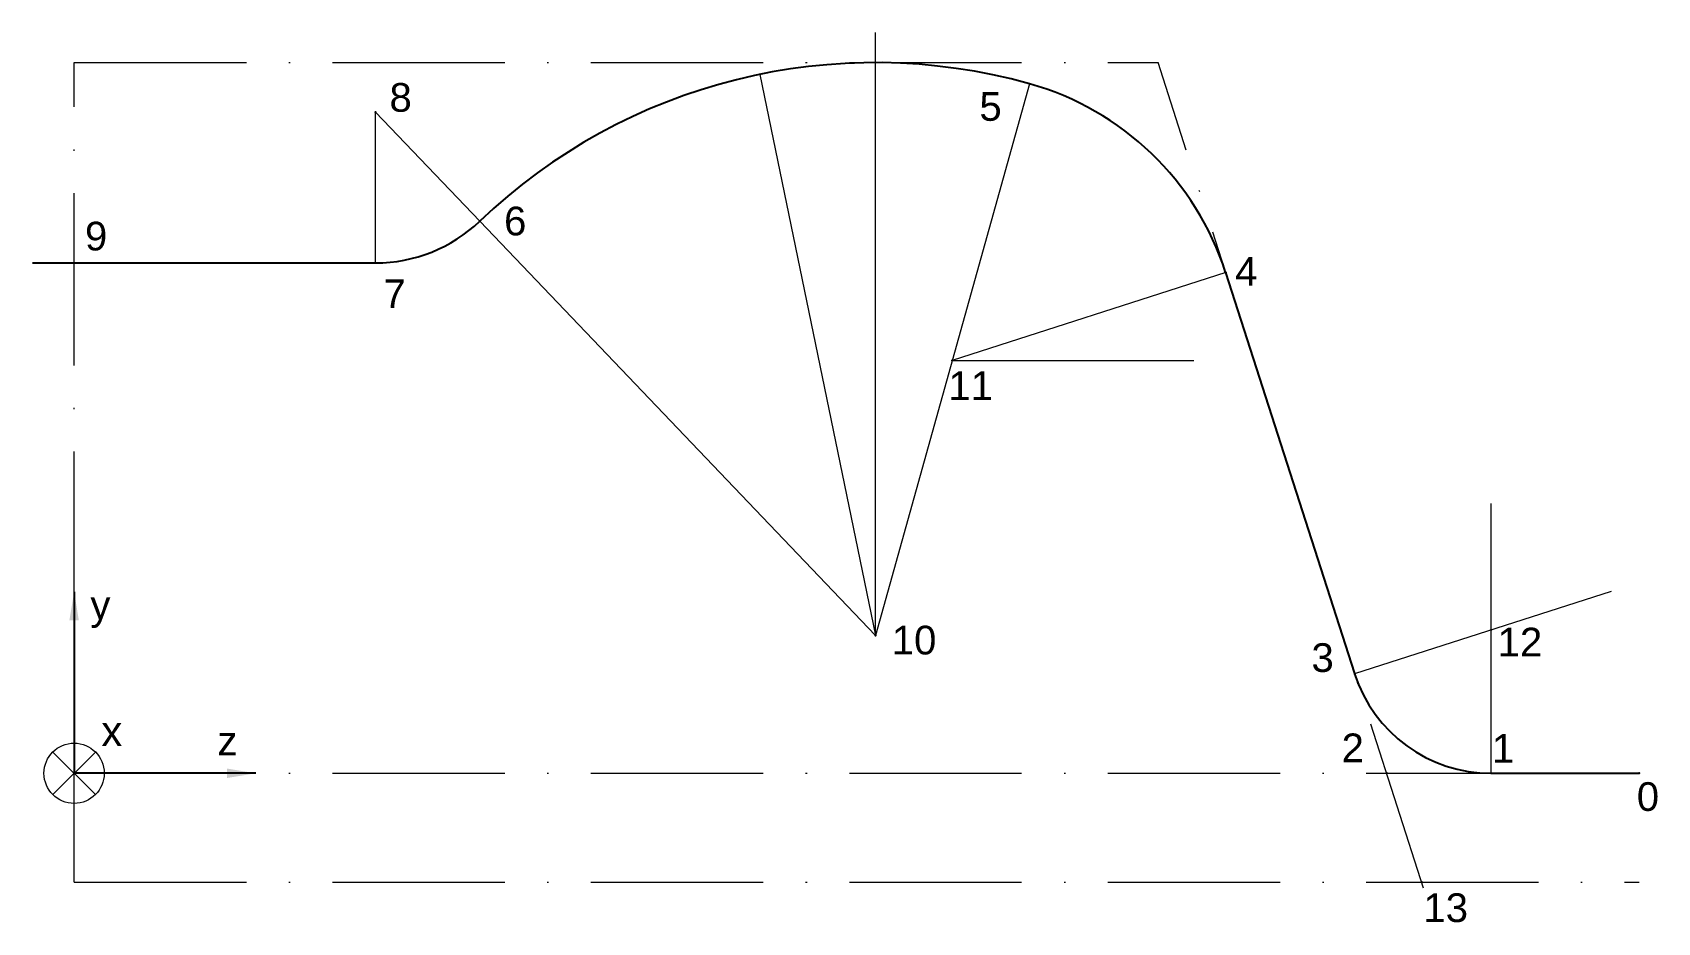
# Model space of a CAD drawing. Header units: millimetres. Extents: x -3 to 110, y -10 to 52.
import ezdxf

# ---------------------------------------------------------------- set-up
doc = ezdxf.new("R2010")
doc.units = ezdxf.units.MM
doc.linetypes.add('ACAD_ISO10W100', pattern=[18, 12, -2.95, 0.1, -2.95])
doc.layers.get('0').update_dxf_attribs({"lineweight": 25, "true_color": 0x000000})
for name, color, linetype, lineweight, true_color in [('koord', 1, 'Continuous', 13, 0xff0000), ('mass', 7, 'Continuous', 13, 0x000000), ('punkte', 94, 'Continuous', 25, 0x008000), ('strichpunkt', 7, 'ACAD_ISO10W100', 13, 0x000000)]:
    doc.layers.add(name, color=color, linetype=linetype, lineweight=lineweight, true_color=true_color)
doc.styles.get("Standard").update_dxf_attribs({"font": ''})
doc.styles.add('textstyle0', font='')
doc.styles.add('textstyle1', font='')
doc.styles.add('textstyle10', font='')
doc.styles.add('textstyle11', font='')
doc.styles.add('textstyle12', font='')
doc.styles.add('textstyle13', font='')
doc.styles.add('textstyle14', font='')
doc.styles.add('textstyle15', font='')
doc.styles.add('textstyle16', font='')
doc.styles.add('textstyle2', font='')
doc.styles.add('textstyle3', font='')
doc.styles.add('textstyle4', font='')
doc.styles.add('textstyle5', font='')
doc.styles.add('textstyle6', font='')
doc.styles.add('textstyle7', font='')
doc.styles.add('textstyle8', font='')
doc.styles.add('textstyle9', font='')
doc.styles.get('Standard').set_extended_font_data('txt')
doc.styles.get('textstyle0').set_extended_font_data('Nimbus Sans [UKWN]')
doc.styles.get('textstyle1').set_extended_font_data('Nimbus Sans [UKWN]')
doc.styles.get('textstyle10').set_extended_font_data('Nimbus Sans [UKWN]')
doc.styles.get('textstyle11').set_extended_font_data('Nimbus Sans [UKWN]')
doc.styles.get('textstyle12').set_extended_font_data('Nimbus Sans [UKWN]')
doc.styles.get('textstyle13').set_extended_font_data('Nimbus Sans [UKWN]')
doc.styles.get('textstyle14').set_extended_font_data('Nimbus Sans [UKWN]')
doc.styles.get('textstyle15').set_extended_font_data('Nimbus Sans [UKWN]')
doc.styles.get('textstyle16').set_extended_font_data('Nimbus Sans [UKWN]')
doc.styles.get('textstyle2').set_extended_font_data('Nimbus Sans [UKWN]')
doc.styles.get('textstyle3').set_extended_font_data('Nimbus Sans [UKWN]')
doc.styles.get('textstyle4').set_extended_font_data('Nimbus Sans [UKWN]')
doc.styles.get('textstyle5').set_extended_font_data('Nimbus Sans [UKWN]')
doc.styles.get('textstyle6').set_extended_font_data('Nimbus Sans [UKWN]')
doc.styles.get('textstyle7').set_extended_font_data('Nimbus Sans [UKWN]')
doc.styles.get('textstyle8').set_extended_font_data('Nimbus Sans [UKWN]')
doc.styles.get('textstyle9').set_extended_font_data('Nimbus Sans [UKWN]')
doc.dimstyles.get("Standard").update_dxf_attribs({"dimtxt": 2, "dimasz": 2, "dimexe": 1, "dimexo": 0.5, "dimgap": 0.5, "dimtad": 1, "dimtxsty": 'Standard', "dimcen": 2.5, "dimadec": 0, "dimazin": 0, "dimtfac": 1, "dimtmove": 0, "dimatfit": 3, "dimfxl": 1, "dimarcsym": 0})

msp = doc.modelspace()

# ---------------------------------------------------------------- linework, layer by layer
for p, q in [((-2.9, 35.55), (21, 35.55)), ((89.2, 6.94), (80.21, 34.89)), ((98.71, 0), (109, 0))]:
    msp.add_line(p, q)
for centre, radius, start, end in [((55.81, 9.6), 39.9, 74.3784, 133.684), ((61.17, 28.76), 20, 17.8304, 74.3784), ((21, 46.05), 10.5, 270, 313.684), ((98.71, 10), 10, 197.8304, 270)]:
    msp.add_arc(centre, radius, start, end)
at = {"layer": 'koord'}
for p, q in [((-1.48, 1.48), (1.48, -1.48)), ((-1.48, -1.48), (1.48, 1.48))]:
    msp.add_line(p, q, dxfattribs=at)
msp.add_circle((0, 0), 2.1, dxfattribs=at)
at = {"layer": 'mass'}
for p, q in [((55.81, 9.6), (55.81, 51.6)), ((47.76, 48.68), (55.81, 9.6)), ((66.55, 48.02), (55.81, 9.6)), ((28.25, 38.45), (21, 46.05)), ((21, 35.55), (21, 46.05)), ((28.25, 38.45), (55.81, 9.6)), ((80.21, 34.89), (61.17, 28.76)), ((61.17, 28.76), (78, 28.76)), ((98.71, 0), (98.71, 18.8)), ((89.2, 6.94), (107.09, 12.69))]:
    msp.add_line(p, q, dxfattribs=at)
at = {"layer": 'punkte'}
for p in [(66.55, 48.02), (21, 46.05), (28.25, 38.45), (0, 35.55), (21, 35.55), (80.21, 34.89), (61.17, 28.76), (55.81, 9.6), (98.71, 10), (89.2, 6.94), (91.43, 0), (98.71, 0), (109, 0), (93.87, -7.59)]:
    msp.add_point(p, dxfattribs=at)
at = {"layer": 'strichpunkt'}
for p, q in [((0, -7.59), (0, 49.5)), ((0, 49.5), (75.51, 49.5)), ((94, -8), (75.51, 49.5)), ((0, 0), (109, 0)), ((0, -7.59), (109, -7.59))]:
    msp.add_line(p, q, dxfattribs=at)

# ---------------------------------------------------------------- texts
at = {"layer": 'koord', "char_height": 2, "attachment_point": 9}
for s, insert, style in [('y', (2.53, 10.12), 'textstyle16'), ('\\H2.1;x', (3.36, 1.89), 'textstyle14'), ('z', (11.38, 1.26), 'textstyle15')]:
    msp.add_mtext(s, dxfattribs=dict(at, insert=insert, style=style))
at = {"layer": 'punkte', "char_height": 2, "attachment_point": 9}
for s, insert, style in [('8', (23.52, 46.05), 'textstyle6'), ('5', (64.61, 45.42), 'textstyle3'), ('6', (31.5, 37.44), 'textstyle8'), ('9', (2.31, 36.39), 'textstyle7'), ('4', (82.42, 33.96), 'textstyle2'), ('7', (23.1, 32.4), 'textstyle9'), ('11', (64, 26), 'textstyle12'), ('10', (60.06, 8.25), 'textstyle11'), ('3', (87.74, 7.03), 'textstyle4'), ('12', (102.26, 8.14), 'textstyle5'), ('2', (89.84, 0.77), 'textstyle1'), ('1', (100.31, 0.73), 'textstyle0'), ('0', (110.4, -2.65), 'textstyle13'), ('13', (97.09, -10.39), 'textstyle10')]:
    msp.add_mtext(s, dxfattribs=dict(at, insert=insert, style=style))

# ---------------------------------------------------------------- leaders
at = {"layer": 'koord'}
for points in [[(0, 12.65), (0, 0)], [(12.65, 0), (0, 0)]]:
    msp.add_leader(points, dimstyle='Standard', override={"dimscale": 1}, dxfattribs=at)

doc.saveas('drawing.dxf')
